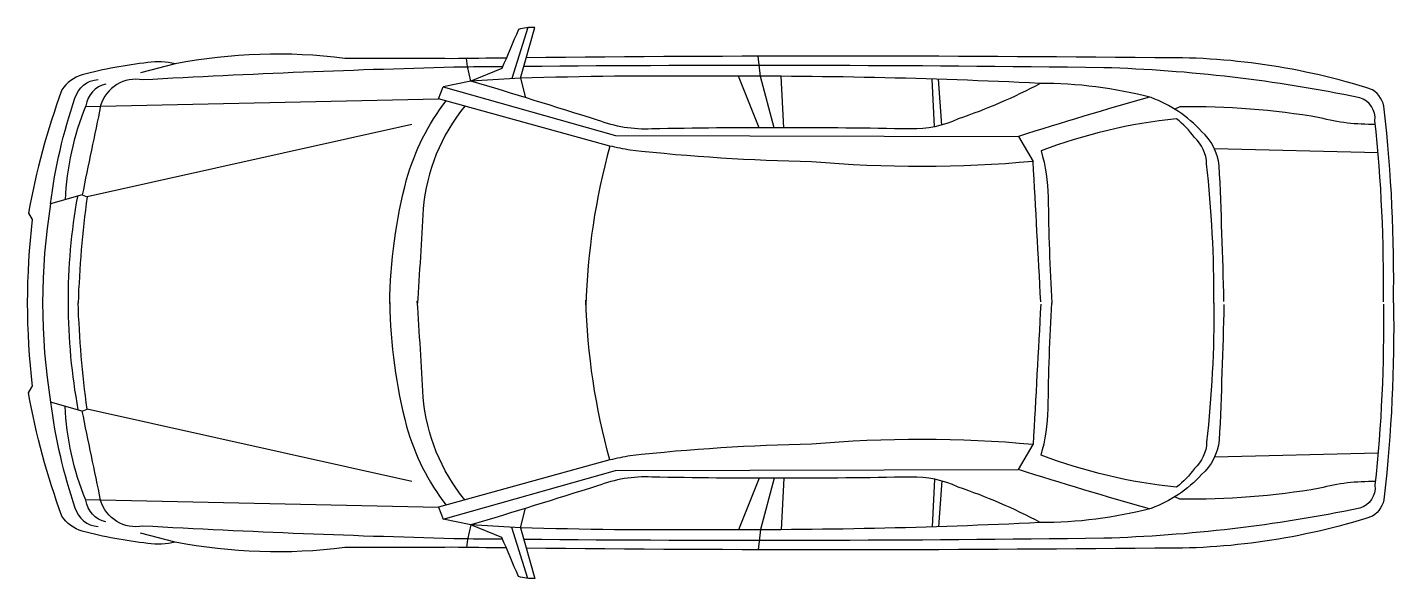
# Model space of a CAD drawing. Extents: x 0 to 4.75, y -0.96 to 0.96.
import ezdxf

# ---------------------------------------------------------------- set-up
doc = ezdxf.new("R2010")
doc.units = 0
doc.header["$LTSCALE"] = 0.0006
doc.header["$MEASUREMENT"] = 0
doc.layers.get('0').update_dxf_attribs({"linetype": 'CONTINUOUS'})

msp = doc.modelspace()

# ---------------------------------------------------------------- linework, layer by layer
for points in [[(1.7155, 0.7811), (1.7654, 0.9579, 0.096983), (1.7086, 0.9507, -0.003265), (1.651, 0.8153), (1.5433, 0.7717)], [(1.6666, 0.8516, 0.000461), (1.4761, 0.8493, 0.001759), (1.1042, 0.8502, 0.079817), (0.5149, 0.8313, 0.095254), (0.4193, 0.8355, 0.035246), (0.191, 0.7934, 0.171132), (0.1204, 0.7415, 0.043073), (0.0036, 0.3119), (0.0169, 0.2901, 0.003863)], [(4.7531, 0, 0.031954), (4.7212, 0.6741, 0.226404), (4.6802, 0.7416, 0.082438), (3.9228, 0.8523, 0.005292), (1.7356, 0.8524, 0.001759)], [(1.6536, 0.8214, 0.000355), (1.5189, 0.8201, 0.00798), (0.4022, 0.7755, 0.388742), (0.2551, 0.6864, -0.00004), (0.1909, 0.3756), (0.2082, 0.3686, 0.025119), (0.1767, -0.0001, 0.275851)], [(4.718, 0.0044, 0.02991), (4.6888, 0.6338, 0.362004), (4.6356, 0.7134, 0.043247), (3.7449, 0.818, 0.005313), (1.727, 0.8221, 0.00798)], [(0.1909, 0.3756), (0.0807, 0.3447, -0.050934), (0.1658, 0.7123, -0.313414), (0.2459, 0.7769, -0.132242)], [(0.2734, 0.7611, 0.314717), (0.2035, 0.6856, 0.085599), (0.1311, 0.3588, -2.530176)], [(3.5244, 0.7632, -0.041567), (3.2383, 0.6399, -0.11723), (3.0732, 0.605, 0.009714), (2.1726, 0.6051, -0.103973), (1.9838, 0.6358, 0.002499), (1.5433, 0.7717), (1.4464, 0.751)], [(4.1631, 0.0054, 0.005026), (4.1471, 0.4773, 0.187061), (4.0849, 0.5964, 0.122788), (3.9104, 0.7139, 0.065862), (3.5225, 0.7632, 0.014059), (2.3711, 0.788, 0.011332), (1.7155, 0.7811, -0.402829)], [(3.9039, 0.7156, 0.007136), (3.4484, 0.5793, -0.452763)], [(1.261, -0.0015, -0.061292), (1.3197, 0.4298, -0.093431), (1.4567, 0.7029, 1.089701)], [(1.5227, 0.6846, 0.151713), (1.3774, 0.3273, -0.002836), (1.3567, -0.0064, 0.534083)], [(4.6901, 0.621, -0.070994), (4.4968, 0.6441, 0.044797), (4.01, 0.6823), (3.9923, 0.674)], [(4.128, -0.0005, 0.029913), (4.103, 0.4836, 0.203002), (4.0613, 0.5753, 0.067594), (3.9986, 0.6402, 0.066918), (3.527, 0.5285, -0.069197), (3.5516, 0.3678, 0.011028), (3.5642, -0.0008, 0.416592)], [(3.5259, 0.0036, 0.001497), (3.499, 0.4921, -0.045302), (2.7285, 0.4912, -0.022526), (2.0976, 0.5309, 0.001639), (2.0268, 0.5453, 0.06065), (1.9435, -0.0098, 0.118487)], [(0.0807, 0.3447, 0.079358), (0.0807, -0.3447, -12.44041)], [(0.174, 0.3708, 0.090382), (0.1763, -0.3715, -10.066001)], [(1.6536, -0.8214, -0.000355), (1.5189, -0.8201, -0.00798), (0.4022, -0.7755, -0.388742), (0.2551, -0.6864, 0.00004), (0.1909, -0.3756), (0.2082, -0.3686, -0.025119), (0.1767, 0.0001, -0.275851)], [(1.261, 0.0015, 0.061292), (1.3197, -0.4298, 0.093431), (1.4567, -0.7029, -1.089701)], [(1.5227, -0.6846, -0.151713), (1.3774, -0.3273, 0.002836), (1.3567, 0.0064, -0.534083)], [(3.5259, -0.0036, -0.001497), (3.499, -0.4921, 0.045302), (2.7285, -0.4912, 0.022526), (2.0976, -0.5309, -0.001639), (2.0268, -0.5453, -0.06065), (1.9435, 0.0098, -0.118487)], [(4.128, 0.0005, -0.029913), (4.103, -0.4836, -0.203002), (4.0613, -0.5753, -0.067594), (3.9986, -0.6402, -0.066918), (3.527, -0.5285, 0.069197), (3.5516, -0.3678, -0.011028), (3.5642, 0.0008, -0.416592)], [(4.1631, -0.0054, -0.005026), (4.1471, -0.4773, -0.187061), (4.0849, -0.5964, -0.122788), (3.9104, -0.7139, -0.065862), (3.5225, -0.7632, -0.014059), (2.3711, -0.788, -0.011332), (1.7155, -0.7811, 0.402829)], [(4.718, -0.0044, -0.02991), (4.6888, -0.6338, -0.362004), (4.6356, -0.7134, -0.043247), (3.7449, -0.818, -0.005313), (1.727, -0.8221, -0.00798)], [(4.7531, 0, -0.031954), (4.7212, -0.6741, -0.226404), (4.6802, -0.7416, -0.082438), (3.9228, -0.8523, -0.005292), (1.7356, -0.8524, -0.001759)], [(1.6666, -0.8516, -0.000461), (1.4761, -0.8493, -0.001759), (1.1042, -0.8502, -0.079817), (0.5149, -0.8313, -0.095254), (0.4193, -0.8355, -0.035246), (0.191, -0.7934, -0.171132), (0.1204, -0.7415, -0.043073), (0.0036, -0.3119), (0.0169, -0.2901, -0.003863)], [(0.1909, -0.3756), (0.0807, -0.3447, 0.050934), (0.1658, -0.7123, 0.313414), (0.2459, -0.7769, 0.132242)], [(0.2734, -0.7611, -0.314717), (0.2035, -0.6856, -0.085599), (0.1311, -0.3588, 2.530176)], [(3.5244, -0.7632, 0.041567), (3.2383, -0.6399, 0.11723), (3.0732, -0.605, -0.009714), (2.1726, -0.6051, 0.103973), (1.9838, -0.6358, -0.002499), (1.5433, -0.7717), (1.4464, -0.751)], [(3.9039, -0.7156, -0.007136), (3.4484, -0.5793, 0.452763)], [(4.6901, -0.621, 0.070994), (4.4968, -0.6441, -0.044797), (4.01, -0.6823), (3.9923, -0.674)], [(1.7155, -0.7811), (1.7654, -0.9579, -0.096983), (1.7086, -0.9507, 0.003265), (1.651, -0.8153), (1.5433, -0.7717)]]:
    msp.add_lwpolyline(points, format="xyb")
for points in [[(1.7412, 0.9576), (1.6855, 0.781)], [(2.598, 0.6094), (2.551, 0.7879), (2.5425, 0.8577)], [(0.5149, 0.8313), (0.3938, 0.8003)], [(1.5433, 0.7717), (1.531, 0.822), (1.5284, 0.85)], [(1.7155, 0.7811), (1.5433, 0.7717)], [(1.7155, 0.7811), (1.7335, 0.7136)], [(2.5458, 0.6093), (2.4745, 0.7884)], [(2.6325, 0.6094), (2.6224, 0.7881)], [(3.1561, 0.6125), (3.1477, 0.7784)], [(3.1816, 0.6187), (3.1697, 0.7777)], [(2.0268, 0.5453), (1.4306, 0.7101), (1.4464, 0.751), (2.0464, 0.5817), (3.4484, 0.5793), (3.499, 0.4921)], [(0.2026, 0.6836), (1.4306, 0.7101)], [(1.3377, 0.6206), (0.2082, 0.3686)], [(4.6995, 0.5222), (4.1306, 0.5356)], [(1.3377, -0.6206), (0.2082, -0.3686)], [(2.0268, -0.5453), (1.4306, -0.7101), (1.4464, -0.751), (2.0464, -0.5817), (3.4484, -0.5793), (3.499, -0.4921)], [(4.6995, -0.5222), (4.1306, -0.5356)], [(2.5458, -0.6093), (2.4745, -0.7884)], [(2.598, -0.6094), (2.551, -0.7879), (2.5425, -0.8577)], [(2.6325, -0.6094), (2.6224, -0.7881)], [(3.1561, -0.6125), (3.1477, -0.7784)], [(3.1816, -0.6187), (3.1697, -0.7777)], [(0.2026, -0.6836), (1.4306, -0.7101)], [(1.7155, -0.7811), (1.7335, -0.7136)], [(0.5149, -0.8313), (0.3938, -0.8003)], [(1.5433, -0.7717), (1.531, -0.822), (1.5284, -0.85)], [(1.7155, -0.7811), (1.5433, -0.7717)], [(1.7412, -0.9576), (1.6855, -0.781)]]:
    msp.add_lwpolyline(points)
msp.add_arc((2.5, 0), 2.5, 173.3356, 186.6644)

doc.saveas('drawing.dxf')
